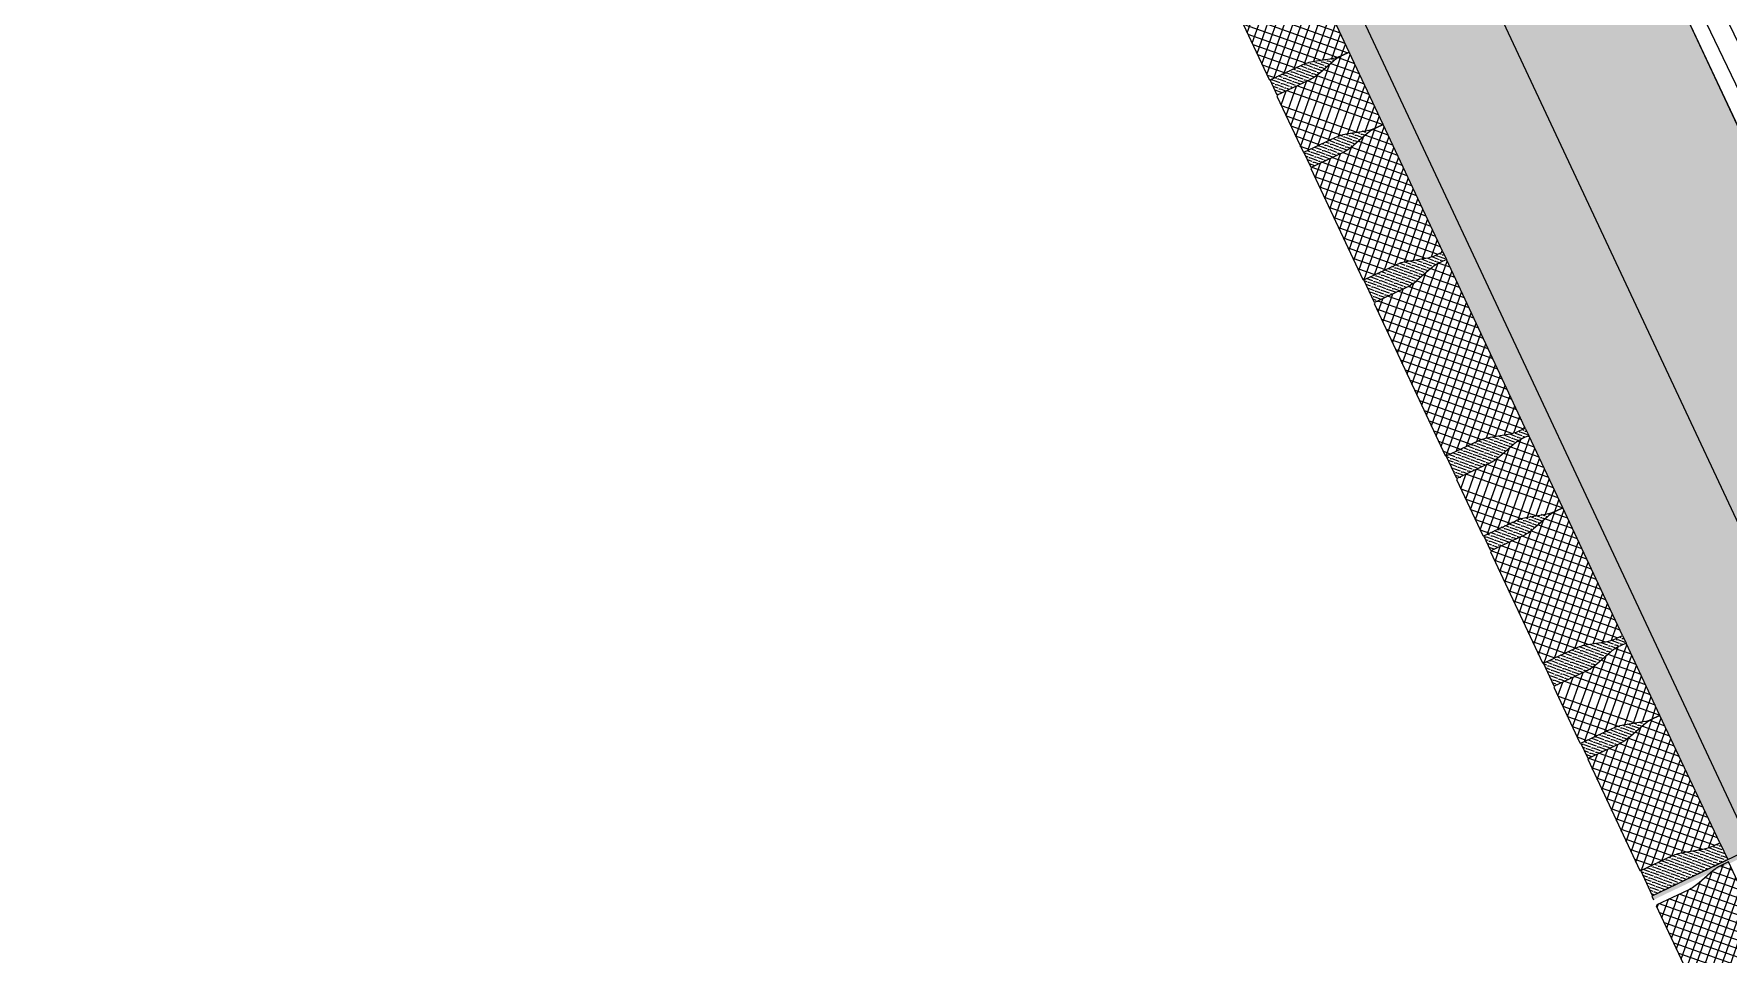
# Model space of a CAD drawing. Header units: metres. Extents: x 678805 to 1359287, y 2747329 to 5497370.
# Drawn here: x 679520.605 to 679522.619, y 2747472.827 to 2747473.921 of the extents above; entities that cross this region are included whole.
import ezdxf

# ---------------------------------------------------------------- set-up
doc = ezdxf.new("R2010")
doc.units = ezdxf.units.M
doc.layers.add('02-L-Waterfeatures 01', color=7, linetype='Continuous', true_color=0x4da6ff)
doc.layers.add('XREF_MON_WATERFEATURE$0$EIT_3 TR sorra', color=7, linetype='Continuous', true_color=0xd8ceb0)
doc.layers.add('XREF_MON_WATERFEATURE$0$-aux', color=50, linetype='Continuous', plot=False)
doc.layers.add('XREF_MON_WATERFEATURE$0$02-L-projecció', color=7, linetype='Continuous', lineweight=5, true_color=0x636363)
doc.layers.add('XREF_MON_WATERFEATURE$0$3-TR tot_u', color=7, linetype='Continuous', lineweight=5, true_color=0x787878)
for name, color, linetype, lineweight in [('XREF_MON_WATERFEATURE$0$02-L-seccionat', 6, 'Continuous', 5), ('XREF_MON_WATERFEATURE$0$1-CM', 7, 'Continuous', 0), ('XREF_MON_WATERFEATURE$0$2-metall', 5, 'Continuous', 0), ('XREF_MON_WATERFEATURE$0$3-TR Formigó', 252, 'Continuous', 0), ('XREF_MON_WATERFEATURE$0$3-TR terra compactada', 45, 'Continuous', 0), ('XREF_MON_WATERFEATURE$0$3-TR Tot-u', 37, 'Continuous', 0)]:
    doc.layers.add(name, color=color, linetype=linetype, lineweight=lineweight)
pattern_1 = [(44.99999999999999, (24.17764217359945, -1.838578245136887), (-0.006735192090801862, 0.006735192090801865), []), (134.9999999999999, (24.17764217359945, -1.838578245136887), (-0.006735192090801865, -0.006735192090801862), [])]
pattern_2 = [(44.99999999999999, (24.17764217313379, -1.838578246068209), (-0.006735192090801862, 0.006735192090801865), []), (134.9999999999999, (24.17764217313379, -1.838578246068209), (-0.006735192090801865, -0.006735192090801862), [])]

# ---------------------------------------------------------------- blocks, each defined once
blk = doc.blocks.new('XREF_MON_WATERFEATURE$0$Galvanized Metal Plate 100x30x1')
at = {"layer": 'XREF_MON_WATERFEATURE$0$2-metall'}
blk.add_hatch(color=256, dxfattribs=at).paths.add_polyline_path([(-0.005000000000002558, 0.1299999999767181), (-0.005000000000002558, 0.004999999999995453), (-0.03000000000000114, 0.005000000000009663), (-0.03000000000000114, 1.4210854715202e-14), (0, 0), (0, 0.1299999999767181)])
blk.add_line((-0.005000000000002558, 0.005000000000009663), (-0.03000000000000114, 0.005000000000009663), dxfattribs=at)
blk.add_lwpolyline([(-0.03000000000000114, 0.004999999999995453), (-0.03000000000000114, 1.4210854715202e-14), (0, 0), (0, 0.1299999999767181), (-0.005000000000002558, 0.1299999999767181)], dxfattribs=at)
blk = doc.blocks.new('XREF_MON_WATERFEATURE$0$General Section WaterFalls')
at = {"layer": 'XREF_MON_WATERFEATURE$0$3-TR Formigó'}
h = blk.add_hatch(dxfattribs=at)
h.set_pattern_fill('ANSI37', color=256, scale=0.002999999999999998, angle=-18.34738595099282, style=0)
h.set_pattern_definition([(44.92865665922822, (23.84660494187847, -1.782021161867306), (-0.006726800370768202, 0.006743573368165632), []), (134.9286566592282, (23.84660494187847, -1.782021161867306), (-0.006743573368165632, -0.006726800370768202), [])])
edge = h.paths.add_edge_path()
edge.add_line((66.94062339747325, -32.99622892262414), (66.94069750465988, -32.98803347889953))
edge.add_arc((66.89228192484006, -32.98759566759691), 0.04841755954794266, -0.5180984677643847, 15.48092063279454)
edge.add_line((66.93894286593422, -32.9746721747797), (66.93318400197917, -32.95387951630386))
edge.add_arc((66.98825534898788, -32.93862662045285), 0.05714459000223031, 179.4819084718825, 195.480927569171, ccw=False)
edge.add_line((66.93111309502274, -32.93810990266502), (66.93148495911332, -32.89698630958551))
edge.add_line((66.93148495955393, -32.89698630990461), (66.93068778656459, -32.89697910102588))
edge.add_line((66.9306877865456, -32.89697910053656), (66.93069541922956, -32.89613505937043))
edge.add_line((66.93069541966543, -32.89613505918533), (66.78487551026487, -32.89481646348296))
edge.add_line((66.7848755097948, -32.89481646427885), (66.78486787881265, -32.895660508459))
edge.add_line((66.78486787900329, -32.8956605088897), (66.7840707054135, -32.89565329588949))
edge.add_line((66.78407070599496, -32.89565329509787), (66.78369884158093, -32.93677689101295))
edge.add_arc((66.72655659075826, -32.93626017519273), 0.05714458607383564, -16.517109407062094, -0.5180902821103928, ccw=False)
edge.add_line((66.78134309872985, -32.95250647561625), (66.77520916913764, -32.9731915966732))
edge.add_arc((66.82162876380607, -32.98695678985678), 0.0484175511476064, 163.4828856008782, 179.4819047255243)
edge.add_line((66.77321319235489, -32.98651898163371), (66.77313908339956, -32.9947144247742))
edge.add_line((66.77313908282667, -32.99471442471258), (66.94062339780194, -32.99622892224906))
h = blk.add_hatch(dxfattribs=at)
h.set_pattern_fill('ANSI37', color=256, scale=0.002999999999999999, angle=-18.27604261022104, style=0)
h.set_pattern_definition([(44.99999999999999, (23.4015205828473, -1.832519652321935), (-0.006735192090801862, 0.006735192090801865), []), (134.9999999999999, (23.4015205828473, -1.832519652321935), (-0.006735192090801865, -0.006735192090801862), [])])
edge = h.paths.add_edge_path()
edge.add_line((67.13300868775696, -32.99771135766059), (67.13307259018694, -32.98951582796796))
edge.add_arc((67.08465650258586, -32.98913830379024), 0.04841755882590122, -0.4467548583182131, 15.55226428892074)
edge.add_line((67.13130131503567, -32.97615672042593), (67.1255165650358, -32.95537124887623))
edge.add_arc((67.18056887807325, -32.94004979054444), 0.05714459101218528, 179.5532511125338, 195.5522702470631, ccw=False)
edge.add_line((67.1234260238707, -32.93960422463715), (67.12374668146789, -32.89848020071489))
edge.add_line((67.12374668195844, -32.89848020114005), (67.12294950049409, -32.8984739849716))
edge.add_line((67.12294950010255, -32.89847398526035), (67.12295608205572, -32.89762993497023))
edge.add_line((67.12295608269051, -32.89762993529439), (66.97713464422893, -32.89649291226382))
edge.add_line((66.97713464405388, -32.89649291150272), (66.97712806416962, -32.89733696443771))
edge.add_line((66.97712806379423, -32.89733696449548), (66.97633088183997, -32.89733074424205))
edge.add_line((66.97633088147268, -32.89733074372634), (66.976010223406, -32.93845477092634))
edge.add_arc((66.918867375236, -32.93800920876674), 0.0571445857302265, -16.445765776522194, -0.4467466918054015, ccw=False)
edge.add_line((66.97367407055572, -32.95418727723882), (66.96756590219691, -32.97488002040106))
edge.add_arc((67.01400259928778, -32.9885874025058), 0.04841755091846363, 163.5542290581637, 179.5532481786626)
edge.add_line((66.96558652119711, -32.98820987995714), (66.96552261710897, -32.99640540910217))
edge.add_line((66.96552261710167, -32.99640540941618), (67.1330086880839, -32.99771135786219))
h = blk.add_hatch(dxfattribs=at)
h.set_pattern_fill('ANSI37', color=256, scale=0.002999999999999999, angle=-18.27604261022104, style=0)
h.set_pattern_definition([(44.99999999999999, (23.40152058331296, -1.832519652321935), (-0.006735192090801862, 0.006735192090801865), []), (134.9999999999999, (23.40152058331296, -1.832519652321935), (-0.006735192090801865, -0.006735192090801862), [])])
edge = h.paths.add_edge_path()
edge.add_line((67.2279688580893, -32.99845529254526), (67.22803276298673, -32.99025976317711))
edge.add_arc((67.17961667152122, -32.98988224728964), 0.04841756329248895, -0.4467438236486732, 15.55227535667759)
edge.add_line((67.22626148583367, -32.97690065298229), (67.22047673635103, -32.95611518209381))
edge.add_arc((67.27552904887125, -32.94079372612759), 0.05714459042789036, 179.553249814863, 195.5522689535439, ccw=False)
edge.add_line((67.21838619560003, -32.94034815952182), (67.21870685371445, -32.89922413626077))
edge.add_line((67.21870685415342, -32.89922413602471), (67.21790967287059, -32.89921791893542))
edge.add_line((67.21790967183188, -32.89921791898087), (67.2179162536745, -32.89837386865423))
edge.add_line((67.2179162548855, -32.8983738697134), (67.14462068886421, -32.89780235860719))
edge.add_line((67.14462068770081, -32.89780235756189), (67.14461410545559, -32.89864640873636))
edge.add_line((67.14461410650983, -32.89864640939049), (67.14381692521883, -32.89864018935611))
edge.add_line((67.14381692511961, -32.89864018931985), (67.14349626734908, -32.93976421710805))
edge.add_arc((67.08635341981426, -32.9393186555244), 0.05714458402054452, -16.445764324364518, -0.44674515957092353, ccw=False)
edge.add_line((67.14116011327133, -32.95549672143534), (67.13505194399269, -32.97618946478421))
edge.add_arc((67.18148864246905, -32.98989684460685), 0.04841755135676758, 163.554232349569, 179.5532514948844)
edge.add_line((67.13307256344706, -32.98951932508498), (67.13300866094201, -32.99771485426243))
edge.add_line((67.13300866121426, -32.99771485524252), (67.2279688579916, -32.99845529265259))
h = blk.add_hatch(dxfattribs=at)
h.set_pattern_fill('ANSI37', color=256, scale=0.002999999999999999, angle=-18.27604261022104, style=0)
h.set_pattern_definition([(44.99999999999999, (23.67396649438888, -1.834651005454361), (-0.006735192090801862, 0.006735192090801865), []), (134.9999999999999, (23.67396649438888, -1.834651005454361), (-0.006735192090801865, -0.006735192090801862), [])])
edge = h.paths.add_edge_path()
edge.add_line((67.40545459929854, -32.99984271079302), (67.40551850172852, -32.99164718110038))
edge.add_arc((67.35710241366178, -32.99126965692267), 0.04841755882590122, -0.4467548583182131, 15.55226428892074)
edge.add_line((67.40374722657725, -32.9782880730927), (67.39796247657738, -32.957502601543))
edge.add_arc((67.45301478914917, -32.94218114390969), 0.05714459101218528, 179.5532511125338, 195.5522702470631, ccw=False)
edge.add_line((67.39587193587795, -32.94173557846807), (67.39619259347513, -32.90061155454581))
edge.add_line((67.39619259350002, -32.90061155427247), (67.39539541203567, -32.90060533810403))
edge.add_line((67.39539541164413, -32.90060533815995), (67.3954019935973, -32.89976128786982))
edge.add_line((67.39540199423209, -32.89976128796116), (67.2495805557705, -32.89862426493058))
edge.add_line((67.24958055559546, -32.89862426463515), (67.2495739757112, -32.89946831757014))
edge.add_line((67.2495739753358, -32.89946831809357), (67.24877679338155, -32.89946209784014))
edge.add_line((67.24877679347992, -32.89946209732443), (67.24845613541325, -32.94058612452443))
edge.add_arc((67.19131328677759, -32.94014056189917), 0.0571445857302265, -16.445765776522194, -0.4467466918054015, ccw=False)
edge.add_line((67.2461199820973, -32.95631863037124), (67.24001181373849, -32.97701137353349))
edge.add_arc((67.28644851129502, -32.99071875587106), 0.04841755091846363, 163.5542290581637, 179.5532481786626)
edge.add_line((67.23803243134171, -32.99034123378806), (67.23796852725357, -32.99853676293309))
edge.add_line((67.23796852771193, -32.99853676301427), (67.40545459869416, -32.99984271146027))
h = blk.add_hatch(dxfattribs=at)
h.set_pattern_fill('ANSI37', color=256, scale=0.002999999999999999, angle=-18.27604261022104, style=0)
h.set_pattern_definition([(44.99999999999999, (23.67396649485454, -1.8346510049887), (-0.006735192090801862, 0.006735192090801865), []), (134.9999999999999, (23.67396649485454, -1.8346510049887), (-0.006735192090801865, -0.006735192090801862), [])])
edge = h.paths.add_edge_path()
edge.add_line((67.50041476963088, -33.00058664521202), (67.50047867452831, -32.99239111584387))
edge.add_arc((67.45206258352846, -32.9920136006549), 0.04841756329248895, -0.4467438236486732, 15.55227535667759)
edge.add_line((67.49870739737526, -32.97903200658038), (67.49292264789261, -32.9582465356919))
edge.add_arc((67.54797496041283, -32.94292507926002), 0.05714459042789036, 179.553249814863, 195.5522689535439, ccw=False)
edge.add_line((67.49083210714161, -32.94247951265424), (67.49115276525603, -32.9013554893932))
edge.add_line((67.491152765695, -32.90135548915714), (67.49035558441217, -32.90134927206785))
edge.add_line((67.49035558337346, -32.90134927257895), (67.49036216521608, -32.90050522225232))
edge.add_line((67.49036216642708, -32.90050522284582), (67.41706660040579, -32.89993371173962))
edge.add_line((67.41706659924239, -32.89993371092714), (67.41706001699717, -32.90077776210162))
edge.add_line((67.41706001758575, -32.90077776229009), (67.41626283629475, -32.9007715422557))
edge.add_line((67.41626283572987, -32.90077154198661), (67.41594217795934, -32.94189556977481))
edge.add_arc((67.35879933135584, -32.941450008424), 0.05714458402054452, -16.445764324364518, -0.44674515957092353, ccw=False)
edge.add_line((67.4136060248129, -32.9576280748006), (67.40749785553427, -32.97832081814946))
edge.add_arc((67.45393455401063, -32.99202819773927), 0.04841755135676758, 163.554232349569, 179.5532514948844)
edge.add_line((67.40551847498864, -32.99165067914873), (67.40545457248359, -32.99984620832618))
edge.add_line((67.40545457275584, -32.99984620837495), (67.50041476953318, -33.00058664578501))
h = blk.add_hatch(dxfattribs=at)
h.set_pattern_fill('ANSI37', color=256, scale=0.002999999999999999, angle=-18.27604261022104, style=0)
h.set_pattern_definition(pattern_2)
edge = h.paths.add_edge_path()
edge.add_line((67.73164453543723, -33.00238253362477), (67.73170843978194, -32.99418700407408))
edge.add_arc((67.68329235399142, -32.99380948673934), 0.04841755849467181, -0.4467466283651467, 15.55227254300524)
edge.add_line((67.7299371631816, -32.98082789639011), (67.72415241373444, -32.96004242502295))
edge.add_arc((67.77920473134145, -32.94472096674144), 0.05714459440099222, 179.553250484846, 195.5522696561451, ccw=False)
edge.add_line((67.72206187387928, -32.94427540106699), (67.72238253191864, -32.90315137729075))
edge.add_line((67.72238253196701, -32.90315137756988), (67.7215853510199, -32.90314516206266))
edge.add_line((67.72158535011113, -32.90314516075887), (67.72159193103393, -32.90230111061885))
edge.add_line((67.72159193083644, -32.90230111125857), (67.5220265485785, -32.9007450281177))
edge.add_line((67.52202654955909, -32.90074502723292), (67.52201996734935, -32.90158907792871))
edge.add_line((67.52201996650547, -32.90158907882869), (67.52122278602783, -32.90158286004372))
edge.add_line((67.52122278697789, -32.90158286038786), (67.52090212879658, -32.94270688607881))
edge.add_arc((67.46375927096233, -32.94226132519543), 0.05714459453390366, -16.445762793266, -0.44674364543789125, ccw=False)
edge.add_line((67.51856597466394, -32.95843939390033), (67.51245780479302, -32.9791321360728))
edge.add_arc((67.55889450618997, -32.99283951381221), 0.04841755342405468, 163.5542355793745, 179.5532547029849)
edge.add_line((67.51047842530534, -32.99246199708432), (67.51041452202648, -33.00065752600621))
edge.add_line((67.51041452167556, -33.00065752537921), (67.73164453582639, -33.00238253323779))
h = blk.add_hatch(dxfattribs=at)
h.set_pattern_fill('ANSI37', color=256, scale=0.002999999999999999, angle=-18.27604261022104, style=0)
h.set_pattern_definition(pattern_2)
edge = h.paths.add_edge_path()
edge.add_line((67.90913027757779, -33.00376995140687), (67.90919418000777, -32.99557442171423))
edge.add_arc((67.86077809287235, -32.99519689800218), 0.04841755882590122, -0.4467548583182131, 15.55226428892074)
edge.add_line((67.90742290392518, -32.98221531463787), (67.9016381539253, -32.96142984308817))
edge.add_arc((67.95669046835974, -32.94610838452354), 0.05714459101218528, 179.5532511125338, 195.5522702470631, ccw=False)
edge.add_line((67.89954761462286, -32.94566281884909), (67.89986827222005, -32.90453879492683))
edge.add_line((67.89986827177927, -32.90453879465349), (67.89907109031492, -32.90453257848505))
edge.add_line((67.89907108992338, -32.90453257830814), (67.89907767187655, -32.90368852801801))
edge.add_line((67.89907767204568, -32.903688528575), (67.7532562335841, -32.90255150554443))
edge.add_line((67.75325623387471, -32.90255150618032), (67.75324965399045, -32.90339555911531))
edge.add_line((67.75324965408072, -32.90339555800892), (67.75245247212646, -32.9033893377555))
edge.add_line((67.75245247222483, -32.90338933747262), (67.75213181415816, -32.94451336467262))
edge.add_arc((67.69498896505684, -32.94406780228019), 0.0571445857302265, -16.445765776522194, -0.4467466918054015, ccw=False)
edge.add_line((67.74979566037655, -32.96024587005377), (67.74368749201774, -32.98093861321601))
edge.add_arc((67.79012418864295, -32.99464599625207), 0.04841755091846363, 163.5542290581637, 179.5532481786626)
edge.add_line((67.74170811055228, -32.99426847416908), (67.74164420646414, -33.0024640033141))
edge.add_line((67.74164420599118, -33.00246400339529), (67.90913027697341, -33.00376995184129))
h = blk.add_hatch(dxfattribs=at)
h.set_pattern_fill('ANSI37', color=256, scale=0.002999999999999999, angle=-18.27604261022104, style=0)
h.set_pattern_definition(pattern_1)
edge = h.paths.add_edge_path()
edge.add_line((68.00409044837579, -33.00451388559304), (68.00415435327322, -32.99631835622489))
edge.add_arc((67.95573826134205, -32.99594084126875), 0.04841756329248895, -0.4467438236486732, 15.55227535667759)
edge.add_line((68.00238307472318, -32.98295924719423), (67.99659832524054, -32.96217377630575))
edge.add_arc((68.05165063822642, -32.94685231940821), 0.05714459042789036, 179.553249814863, 195.5522689535439, ccw=False)
edge.add_line((67.99450778588653, -32.94640675280243), (67.99482844400094, -32.90528272954138))
edge.add_line((67.9948284435086, -32.90528273023665), (67.99403126222576, -32.90527651314736))
edge.add_line((67.99403126258403, -32.90527651295997), (67.99403784442666, -32.90443246263334))
edge.add_line((67.994037843775, -32.90443246252835), (67.92074227775372, -32.90386095142215))
edge.add_line((67.92074227845296, -32.90386095177382), (67.92073569620774, -32.9047050029483))
edge.add_line((67.92073569539934, -32.90470500243828), (67.91993851410834, -32.90469878240389))
edge.add_line((67.91993851494044, -32.90469878306612), (67.91961785716991, -32.94582281085432))
edge.add_arc((67.86247500916943, -32.94537724833935), 0.05714458402054452, -16.445764324364518, -0.44674515957092353, ccw=False)
edge.add_line((67.91728170355782, -32.96155531564727), (67.91117353427919, -32.98224805899614))
edge.add_arc((67.9576102332212, -32.99595543835312), 0.04841755135676758, 163.554232349569, 179.5532514948844)
edge.add_line((67.90919415373355, -32.99557791952975), (67.9091302512285, -33.0037734487072))
edge.add_line((67.9091302510351, -33.00377344852313), (68.00409044781243, -33.0045138859332))
h = blk.add_hatch(dxfattribs=at)
h.set_pattern_fill('ANSI37', color=256, scale=0.002999999999999999, angle=-18.27604261022104, style=0)
h.set_pattern_definition(pattern_1)
edge = h.paths.add_edge_path()
edge.add_line((68.17157651903108, -33.00581983476877), (68.17164042146106, -32.99762430507614))
edge.add_arc((68.12322433432564, -32.99724678019993), 0.04841755882590122, -0.4467548583182131, 15.55226428892074)
edge.add_line((68.16986914677545, -32.98426519636996), (68.16408439677558, -32.96347972482026))
edge.add_arc((68.21913670934737, -32.94815826741979), 0.05714459110889258, 179.5532510767952, 195.5522701820825, ccw=False)
edge.add_line((68.16199385607615, -32.9477127015125), (68.16231451367334, -32.90658867759024))
edge.add_line((68.16231451369822, -32.9065886780154), (68.16151733223387, -32.90658246184695))
edge.add_line((68.161517332308, -32.90658246097155), (68.16152391426117, -32.90573841068142))
edge.add_line((68.16152391396463, -32.90573841147125), (68.01570247550305, -32.90460138844067))
edge.add_line((68.01570247579366, -32.90460138767958), (68.0156958959094, -32.90544544061457))
edge.add_line((68.01569589646533, -32.90544544067234), (68.01489871451108, -32.90543922041891))
edge.add_line((68.01489871367812, -32.90543922013603), (68.01457805561145, -32.94656324733603))
edge.add_arc((67.95743520744145, -32.94611768517643), 0.05714458561940226, -16.445765772794118, -0.4467466560668072, ccw=False)
edge.add_line((68.01224190136418, -32.96229575341567), (68.00613373300537, -32.98298849657792))
edge.add_arc((68.05257043102756, -32.99669587844983), 0.0484175508021077, 163.5542290625637, 179.5532482208429)
edge.add_line((68.00415435200557, -32.99631835729815), (68.00409044791743, -33.00451388644318))
edge.add_line((68.00409044837579, -33.00451388559304), (68.17157651935803, -33.00581983403904))
at = {"layer": 'XREF_MON_WATERFEATURE$0$3-TR terra compactada'}
h = blk.add_hatch(dxfattribs=at)
h.set_pattern_fill('LINE', color=256, scale=0.007499999999999998)
h.set_pattern_definition([(359.9999999999999, (-1.593222050461918, -1.450000001117587), (3.469446951953614e-18, 0.0238125), [])])
edge = h.paths.add_edge_path(flags=16)
edge.add_arc((87.91270721703768, -34.89102650922723), 0.03000000000000113, 0, 360)
h.paths.add_polyline_path([(60.86794612370431, -34.06345526850782), (60.86794612370431, -34.8165326055605), (77.28848761087283, -34.81653260439634), (77.28848760994151, -35.96653260430321), (94.02980208816007, -35.96653260337189), (94.02346620196477, -34.53352967253886), (88.77741158520803, -34.42881766473874), (88.7764219455421, -34.4783984052483), (88.67512278445065, -34.8564527768176), (84.06023222394288, -34.76436978625134), (83.96552849235013, -34.41241660504602), (83.95774579746649, -34.38224918977357), (83.95875280490145, -34.33179827523418), (79.98875382728875, -34.25026744417846), (79.98875382775441, -35.78771875007078), (77.43852502759546, -35.78771875007078), (77.43852502852678, -35.43748732609674), (78.61814005719498, -35.43770227907225), (78.05505687510595, -33.4629564518109), (67.10211191978306, -33.3788115279749), (67.01179703883827, -33.17811179091223), (66.85097349714488, -33.17687627975829), (63.56725041614845, -33.15126436809078), (63.56725041707978, -34.70336046814919), (61.01713174395263, -34.70336046768352), (61.01713174441829, -34.35336060426198), (62.10765844490379, -34.35336060402915), (61.58575402200222, -32.50950451311655), (50.6815704330802, -32.42573419259861), (50.59114177431911, -32.2250335814897), (50.42511908290908, -32.2237581287045), (47.14811543934047, -32.19819437991828), (47.14721526950598, -33.38156245509163), (44.99754665372893, -33.38156245509163), (44.99754665279761, -33.03156259073876), (45.56926759378985, -33.03156259120442), (45.14311256445944, -31.55625739693642), (34.2616229839623, -31.47266142093576), (34.17091776337475, -31.2719586850144), (34.00475173024461, -31.27068213094026), (30.72633214015514, -31.24511096207425), (30.72633214108646, -32.37863686797209), (28.57621343620121, -32.37863686820492), (28.57621343526989, -32.02863700361922), (29.14793437626213, -32.02863700361922), (28.72177934786305, -30.55333180958405), (17.8412764519453, -30.4697434140835), (17.68143947003409, -31.50181839196011), (28.27606689184904, -31.50181839149445), (28.27606689091772, -32.61037793336436), (44.44740463607013, -32.61037793196738), (44.44740463700145, -34.06345526920632)])
at = {"layer": 'XREF_MON_WATERFEATURE$0$3-TR Tot-u'}
h = blk.add_hatch(dxfattribs=at)
h.set_pattern_fill('EARTH', color=256, scale=0.004999999999999998, angle=-84.07414778341365)
h.set_pattern_definition([(275.9258522165863, (77.13697146251798, -24.04769780486822), (0.03485825126725671, -0.02830242601949161), [0.03175, -0.03175]), (275.9258522165863, (77.14881408959627, -24.04646858759224), (0.03485825126725671, -0.02830242601949161), [0.03175, -0.03175]), (275.9258522165863, (77.16065671667457, -24.04523937008344), (0.03485825126725671, -0.02830242601949161), [0.03175, -0.03175]), (5.925852216586345, (77.16501399874687, -24.04877717373893), (0.02830242601949161, 0.03485825126725671), [0.03174999999999996, -0.03174999999999996]), (5.925852216586345, (77.16624321555719, -24.06061980058439), (0.02830242601949161, 0.03485825126725671), [0.03174999999999996, -0.03174999999999996]), (5.925852216586345, (77.16747243283316, -24.07246242766269), (0.02830242601949161, 0.03485825126725671), [0.03174999999999996, -0.03174999999999996])])
h.paths.add_polyline_path([(67.01179703883827, -33.17811179091223), (67.10211191978306, -33.3788115279749), (78.05505687510595, -33.4629564518109), (78.8385478113778, -33.468975543743), (78.83854823606089, -33.26896964525804)])
at = {"layer": 'XREF_MON_WATERFEATURE$0$3-TR tot_u'}
h = blk.add_hatch(dxfattribs=at)
h.set_pattern_fill('AR-CONC', color=256, scale=0.0002499999999999997, angle=90.27678088138283)
h.set_pattern_definition([(158.5528234916038, (32.84110989002511, -1.956058996263891), (-0.01071414020334408, 0.04444703537656459), [0.004762499999999992, -0.05238749999999992]), (103.5528234916037, (32.84110989002511, -1.956058996263891), (-0.042478511822929, -0.02355052202099124), [0.003809999999999989, -0.04191014604249984]), (209.0042681916038, (32.84021704876795, -1.952355089364573), (-0.05319265014223657, 0.02089651386113734), [0.004047502199999994, -0.04452256114999994]), (154.7370234916037, (32.82906990079209, -1.960099867545068), (-0.01159854796105582, 0.06759205884945055), [0.007143749999999993, -0.07858124999999992]), (205.1883811016037, (32.82810335047543, -1.954467203235254), (-0.07752613342460271, 0.03658516449488297), [0.006071255784999993, -0.06678390203999988]), (99.73697466160377, (32.82906990079209, -1.960099867545068), (-0.07752613342278562, 0.03658516449904599), [0.005714991767499993, -0.0628649329799999]), (129.5528234916038, (32.83005946315825, -1.953069656156003), (0.01217751511735449, 0.04406843003303181), [0.004762499999999995, -0.05238749999999995]), (74.55282349160389, (32.83005946315825, -1.953069656156003), (-0.04856998646426811, -3.622266203678892e-06), [0.003809999999999993, -0.04190999999999988]), (180.0042684916038, (32.8310742569156, -1.949397285934538), (-0.03639247154533939, 0.04406480761108347), [0.004047502199999996, -0.04452248439999996]), (146.0528234916038, (32.84110989002511, -1.956058996263891), (-0.02028587552938745, -0.005993882991116794), [0, -0.04140199999999994, 0, -0.04254499999999994, 0, -0.04206874999999994]), (116.0528234916039, (32.84110989002511, -1.956058996263891), (-0.02905871588294157, 0.007867938773241594), [0, -0.02425699999999995, 0, -0.0404494999999999, 0, -0.01603374999999995]), (76.05282349160386, (32.8456154614687, -1.969483585096896), (-0.009427757665139926, 0.03259170348029379), [0, -0.01587499999999992, 0, -0.04952999999999984, 0, -0.06572249999999967]), (66.05282349160387, (32.84763589780778, -1.975503579946235), (-0.01780916575072015, 0.03308521069580599), [0, -0.02063749999999998, 0, -0.03289299999999997, 0, -0.04667249999999996])])
h.paths.add_polyline_path([(67.01179703883827, -33.17811179091223), (78.83854823606089, -33.26896964525804), (78.83851596619934, -33.0877172886394), (78.33694454329088, -33.08771506906487), (78.32469015056267, -33.11501755425707), (66.94360577082261, -33.02758349198848)])
at = {"layer": 'XREF_MON_WATERFEATURE$0$EIT_3 TR sorra'}
h = blk.add_hatch(dxfattribs=at)
h.set_pattern_fill('ANSI36', color=256, scale=0.001075000000000009, angle=-1.01420071025247, style=0, double=1)
h.set_pattern_definition([(43.98579928974752, (37.24666957324371, -102.9836683478206), (0.00192727512556013, 0.006603891924047489), [0.008532812500000061, -0.001706562500000013, 0, -0.001706562500000013])])
edge = h.paths.add_edge_path()
edge.add_line((66.96552261617035, -32.99640540941618), (66.94356673695474, -32.99634237651562))
edge.add_line((66.94356673629954, -32.99634237657301), (66.94344273766897, -32.89709630551705))
edge.add_line((66.94344273814932, -32.89709630515426), (66.97633090873522, -32.89732724961321))
edge.add_line((66.97633090801537, -32.89732724940404), (66.9760102209868, -32.93845477142777))
edge.add_arc((66.91886736964807, -32.93800921039656), 0.05714458935629539, -16.445764025470226, -0.44674491845137254, ccw=False)
edge.add_line((66.97367406776175, -32.95418727793731), (66.96756589921326, -32.97488001907531))
edge.add_arc((67.01400259323418, -32.9885873971507), 0.04841754610587804, 163.5542319968001, 179.5532511259432)
edge.add_line((66.96558651933447, -32.98820987809449), (66.9655226162453, -32.99640540904063))
edge.add_line((66.96552261617035, -32.99640540941618), (66.94356673695474, -32.99634237651562))
h = blk.add_hatch(dxfattribs=at)
h.set_pattern_fill('ANSI36', color=256, scale=0.001075000000000009, angle=-1.01420071025247, style=0, double=1)
h.set_pattern_definition([(43.98579928974752, (37.15170934982598, -102.9829314076342), (0.00192727512556013, 0.006603891924047489), [0.008532812500000061, -0.001706562500000013, 0, -0.001706562500000013])])
edge = h.paths.add_edge_path()
edge.add_line((67.13300866167992, -32.9977148543112), (67.1330725651403, -32.98951932446845))
edge.add_arc((67.0846564839594, -32.98914180602878), 0.04841755257304683, -0.446747268807744, 15.55227187194372)
edge.add_line((67.13130128895864, -32.97616021893919), (67.12551654093629, -32.95537474362899))
edge.add_arc((67.18056885665283, -32.94005328137428), 0.0571445942156798, 179.5532539892588, 195.5522731529117, ccw=False)
edge.add_line((67.123425998725, -32.93960771872662), (67.1237466854301, -32.89848019953845))
edge.add_line((67.12374668614939, -32.89848019951023), (67.14381695486924, -32.89863669671435))
edge.add_line((67.14381695445627, -32.89863669662736), (67.1434962676761, -32.93976421530034))
edge.add_arc((67.0863534072414, -32.93931865133345), 0.05714459736739348, -16.445766153051807, -0.4467470114216212, ccw=False)
edge.add_line((67.14116011280566, -32.95549672306515), (67.13505194451375, -32.9761894637975))
edge.add_arc((67.18148863548413, -32.98989684553817), 0.0484175439073625, 163.5542282206263, 179.5532473088979)
edge.add_line((67.13307256344706, -32.98951932322234), (67.1330086609106, -32.99771485435101))
h = blk.add_hatch(dxfattribs=at)
h.set_pattern_fill('ANSI36', color=256, scale=0.001075000000000009, angle=-1.01420071025247, style=0, double=1)
h.set_pattern_definition([(43.98579928974752, (37.51911548478529, -102.9857997009531), (0.00192727512556013, 0.006603891924047489), [0.008532812500000061, -0.001706562500000013, 0, -0.001706562500000013])])
edge = h.paths.add_edge_path()
edge.add_line((67.23796852771193, -32.99853676278144), (67.22796883374001, -32.99845879199665))
edge.add_line((67.22796883294359, -32.998458791757), (67.22803273504195, -32.99026326195484))
edge.add_arc((67.17961665475741, -32.98988573998213), 0.04841755279407357, -0.4467514048749424, 15.55226774490095)
edge.add_line((67.22626145929098, -32.97690415428951), (67.22047670979607, -32.95611867898339))
edge.add_arc((67.27552902000025, -32.94079722254537), 0.05714458762337835, 179.5532517402217, 195.5522708379812, ccw=False)
edge.add_line((67.21838616998866, -32.94035165803507), (67.21870685580535, -32.8992241370823))
edge.add_line((67.21870685601607, -32.89922413695604), (67.24877682043288, -32.89945860306265))
edge.add_line((67.24877682002261, -32.89945860300213), (67.24845613325061, -32.9405861246202))
edge.add_arc((67.191313279327, -32.940140562132), 0.05714459073350465, -16.445765473899826, -0.44674634346989706, ccw=False)
edge.add_line((67.24611997883767, -32.95631863106973), (67.24001181051027, -32.97701137228076))
edge.add_arc((67.2864485043101, -32.99071875028312), 0.04841754612075075, 163.5542325475677, 179.553251692707)
edge.add_line((67.23803243087605, -32.99034123122692), (67.23796852745525, -32.99853676206353))
edge.add_line((67.23796852771193, -32.99853676278144), (67.22796883374001, -32.99845879199665))
h = blk.add_hatch(dxfattribs=at)
h.set_pattern_fill('ANSI36', color=256, scale=0.001075000000000009, angle=-1.01420071025247, style=0, double=1)
h.set_pattern_definition([(43.98579928974752, (37.42415526043624, -102.9850627609994), (0.00192727512556013, 0.006603891924047489), [0.008532812500000061, -0.001706562500000013, 0, -0.001706562500000013])])
edge = h.paths.add_edge_path()
edge.add_line((67.4054545732215, -32.99984620744362), (67.40551847668188, -32.99165067760088))
edge.add_arc((67.35710239503533, -32.99127315916121), 0.04841755257304683, -0.446747268807744, 15.55227187194372)
edge.add_line((67.40374720003456, -32.97829157137312), (67.39796245201221, -32.95750609606292))
edge.add_arc((67.45301476866007, -32.9421846345067), 0.0571445942156798, 179.5532539892588, 195.5522731529117, ccw=False)
edge.add_line((67.39587191073224, -32.94173907255754), (67.39619259743735, -32.90061155336937))
edge.add_line((67.39619259769097, -32.90061155287549), (67.41626286641082, -32.90076805007961))
edge.add_line((67.41626286646351, -32.90076804999262), (67.41594217968334, -32.9418955686656))
edge.add_arc((67.35879931878299, -32.94145000469871), 0.05714459736739348, -16.445766153051807, -0.4467470114216212, ccw=False)
edge.add_line((67.4136060248129, -32.95762807689607), (67.40749785652099, -32.97832081762841))
edge.add_arc((67.45393454656005, -32.99202819913626), 0.0484175439073625, 163.5542282206263, 179.5532473088979)
edge.add_line((67.40551847452298, -32.99165067612194), (67.40545457198652, -32.99984620725061))
h = blk.add_hatch(dxfattribs=at)
h.set_pattern_fill('ANSI36', color=256, scale=0.001075000000000009, angle=-1.01420071025247, style=0, double=1)
h.set_pattern_definition([(43.98579928974752, (37.79156145080924, -102.9879239588045), (0.00192727512556013, 0.006603891924047489), [0.008532812500000061, -0.001706562500000013, 0, -0.001706562500000013])])
edge = h.paths.add_edge_path()
edge.add_line((67.51041449373588, -33.00066101877019), (67.50041479976396, -33.0005830479854))
edge.add_line((67.50041479989886, -33.0005830489099), (67.50047870199722, -32.99238751910774))
edge.add_arc((67.4520626203157, -32.99200999666937), 0.04841755279407357, -0.4467514048749424, 15.55226774490095)
edge.add_line((67.49870742624626, -32.97902841214091), (67.49292267675135, -32.95824293683479))
edge.add_arc((67.5479749860242, -32.94292147969827), 0.05714458736414182, 179.5532512957519, 195.5522704501285, ccw=False)
edge.add_line((67.49083213694394, -32.94247591448948), (67.49115282276063, -32.90134839353671))
edge.add_line((67.49115282157436, -32.90134839341044), (67.52122278599117, -32.90158285951706))
edge.add_line((67.52122278697789, -32.9015828599222), (67.52090210020589, -32.94271038154027))
edge.add_arc((67.46375924674794, -32.94226481905207), 0.05714459073350465, -16.445765473899826, -0.44674634346989706, ccw=False)
edge.add_line((67.51856594532728, -32.95844288775697), (67.51245777699988, -32.979135628968))
edge.add_arc((67.55889447126538, -32.99284300627187), 0.04841754612075075, 163.5542325475677, 179.553251692707)
edge.add_line((67.5104783969, -32.99246548791416), (67.5104144934792, -33.00066101875077))
edge.add_line((67.51041449373588, -33.00066101877019), (67.50041479976396, -33.0005830479854))
h = blk.add_hatch(dxfattribs=at)
h.set_pattern_fill('ANSI36', color=256, scale=0.001075000000000009, angle=-1.01420071025247, style=0, double=1)
h.set_pattern_definition([(43.98579928974752, (38.02279116306454, -102.9897269408684), (0.00192727512556013, 0.006603891924047489), [0.008532812500000061, -0.001706562500000013, 0, -0.001706562500000013])])
edge = h.paths.add_edge_path()
edge.add_line((67.74164420552552, -33.00246400339529), (67.7316445115536, -33.0023860326105))
edge.add_line((67.7316445116885, -33.00238603167236), (67.73170841378686, -32.9941905018702))
edge.add_arc((67.683292332571, -32.9938129815273), 0.04841755279407357, -0.4467514048749424, 15.55226774490095)
edge.add_line((67.72993713850155, -32.98083139490336), (67.72415238900665, -32.96004591959724))
edge.add_arc((67.7792046982795, -32.94472446339205), 0.05714458762337835, 179.5532517402217, 195.5522708379812, ccw=False)
edge.add_line((67.72206184733659, -32.94427889864892), (67.72238253315328, -32.90315137769615))
edge.add_line((67.722382533364, -32.90315137733705), (67.75245249778081, -32.90338584344367))
edge.add_line((67.7524524978362, -32.90338584361598), (67.7521318110642, -32.94451336523404))
edge.add_arc((67.69498895853758, -32.94406780228019), 0.05714459073350465, -16.445765473899826, -0.44674634346989706, ccw=False)
edge.add_line((67.74979565804824, -32.96024587191641), (67.74368748972084, -32.98093861312744))
edge.add_arc((67.79012418258935, -32.99464599089697), 0.04841754612075075, 163.5542325475677, 179.553251692707)
edge.add_line((67.74170810868964, -32.99426847230643), (67.74164420526884, -33.00246400314304))
edge.add_line((67.74164420552552, -33.00246400339529), (67.7316445115536, -33.0023860326105))
h = blk.add_hatch(dxfattribs=at)
h.set_pattern_fill('ANSI36', color=256, scale=0.001075000000000009, angle=-1.01420071025247, style=0, double=1)
h.set_pattern_definition([(43.98579928974752, (37.92783093824983, -102.9889900018461), (0.00192727512556013, 0.006603891924047489), [0.008532812500000061, -0.001706562500000013, 0, -0.001706562500000013])])
edge = h.paths.add_edge_path()
edge.add_line((67.90913025150076, -33.00377344805747), (67.90919415496113, -32.99557791821473))
edge.add_arc((67.8607780742459, -32.99520040070638), 0.04841755257304683, -0.446747268807744, 15.55227187194372)
edge.add_line((67.90742287877947, -32.98221881198697), (67.90163813075712, -32.96143333667677))
edge.add_arc((67.95669044647366, -32.94611187488772), 0.0571445942156798, 179.5532539892588, 195.5522731529117, ccw=False)
edge.add_line((67.89954758947715, -32.94566631270573), (67.89986827618226, -32.90453879351756))
edge.add_line((67.89986827597022, -32.904538793955), (67.91993854469007, -32.90469529115911))
edge.add_line((67.91993854474276, -32.90469529014081), (67.91961785796259, -32.94582280881379))
edge.add_arc((67.8624749975279, -32.94537724554539), 0.05714459736739348, -16.445766153051807, -0.4467470114216212, ccw=False)
edge.add_line((67.91728170309216, -32.96155531750992), (67.91117353480024, -32.98224805824226))
edge.add_arc((67.95761022530496, -32.99595543928444), 0.0484175439073625, 163.5542282206263, 179.5532473088979)
edge.add_line((67.90919415326789, -32.99557791696861), (67.90913025073144, -33.00377344809728))
h = blk.add_hatch(dxfattribs=at)
h.set_pattern_fill('ANSI36', color=256, scale=0.001075000000000009, angle=-1.01420071025247, style=0, double=1)
h.set_pattern_definition([(43.98579928974752, (38.19027717970312, -102.9910398845095), (0.00192727512556013, 0.006603891924047489), [0.008532812500000061, -0.001706562500000013, 0, -0.001706562500000013])])
edge = h.paths.add_edge_path()
edge.add_line((68.0040904241614, -33.00451738364063), (68.00415432589266, -32.99632185420764))
edge.add_arc((67.95573824038729, -32.99594433745369), 0.04841755708570963, -0.4467455132575356, 15.55227354001481)
edge.add_line((68.00238304864615, -32.9829627466388), (67.9965983005883, -32.96217727180728))
edge.add_arc((68.05165061587468, -32.94685581536032), 0.05714459220355843, 179.5532497589926, 195.5522688845015, ccw=False)
edge.add_line((67.99450776027516, -32.94641024852172), (67.99482844617098, -32.90528272955668))
edge.add_line((67.99482844676822, -32.90528272977099), (68.0148987158866, -32.90543922465473))
edge.add_line((68.01489871600643, -32.90543922409415), (68.01457802879226, -32.94656674556619))
edge.add_arc((67.95743517950177, -32.9461211822927), 0.0571445854768251, -16.4457662394492, -0.44674710053658373, ccw=False)
edge.add_line((68.01224187482148, -32.9622992509976), (68.00613370638354, -32.98299199217212))
edge.add_arc((68.05257040262222, -32.99669937649742), 0.04841755052477783, 163.554227419061, 179.553246562732)
edge.add_line((68.00415432453156, -32.99632185162045), (68.00409042336119, -33.00451738418108))
h = blk.add_hatch(dxfattribs=at)
h.set_pattern_fill('ANSI36', color=256, scale=0.001075000000000009, angle=-1.01420071025247, style=0, double=1)
h.set_pattern_definition([(62.26184189996857, (100.9186053201556, 214.9879540679976), (-0.0002408934137096957, 0.006875154421344565), [0.008532812500000075, -0.001706562500000016, 0, -0.001706562500000016])])
h.paths.add_polyline_path([(66.94360577082261, -33.02758349198848), (78.32469014963135, -33.11501755425707), (78.33691458683461, -33.0851105004549), (66.94356673629954, -32.99634237657301)])
at = {"layer": 'XREF_MON_WATERFEATURE$0$-aux'}
for points in [[(66.96552261617035, -32.99640540941618), (66.94356673629954, -32.99634237657301), (66.94344273814932, -32.89709630515426), (66.97633090801537, -32.89732724940404), (66.9760102215223, -32.93845477188006, -0.0699225111484148), (66.97367406776175, -32.95418727793731), (66.9675658987835, -32.97488001873717, 0.06992251114798485), (66.96558651933447, -32.98820987809449), (66.96552261617035, -32.99640540941618), (66.94356673629954, -32.99634237657301)], [(67.13300866167992, -32.9977148543112), (67.13300866167992, -32.9977148543112), (67.13307256437838, -32.98951932415366, 0.06992251114754273), (67.13130128895864, -32.97616021893919), (67.12551654083654, -32.95537474332377, -0.06992251114800961), (67.123425998725, -32.93960771872662), (67.12374668614939, -32.89848019951023), (67.14381695445627, -32.89863669662736), (67.1434962679632, -32.93976421561092, -0.0699225111484148), (67.14116011280566, -32.95549672306515), (67.13505194569007, -32.97618946386501, 0.06992251114798485), (67.13307256344706, -32.98951932322234), (67.13300866167992, -32.9977148543112), (67.13300866167992, -32.9977148543112)], [(67.23796852771193, -32.99853676278144), (67.22796883294359, -32.998458791757), (67.22803273564205, -32.9902632618323, 0.06992251114754273), (67.22626145929098, -32.97690415428951), (67.22047671023756, -32.95611868030392, -0.06992251114800961), (67.21838616998866, -32.94035165803507), (67.21870685601607, -32.89922413695604), (67.24877682002261, -32.89945860300213), (67.24845613259822, -32.94058612501249, -0.0699225111484148), (67.24611997883767, -32.95631863106973), (67.24001181125641, -32.97701137280092, 0.06992251114798485), (67.23803243087605, -32.99034123122692), (67.23796852771193, -32.99853676278144), (67.22796883294359, -32.998458791757)], [(67.4054545732215, -32.99984620767646), (67.4054545732215, -32.99984620744362), (67.40551847638562, -32.99165067775175, 0.06992251114754273), (67.40374720003456, -32.97829157137312), (67.39796245191246, -32.9575060964562, -0.06992251114800961), (67.39587191073224, -32.94173907255754), (67.39619259769097, -32.90061155287549), (67.41626286646351, -32.90076804999262), (67.41594217903912, -32.94189556920901, -0.0699225111484148), (67.4136060248129, -32.95762807689607), (67.40749785630032, -32.9783208174631, 0.06992251114798485), (67.40551847452298, -32.99165067612194), (67.4054545732215, -32.99984620767646), (67.4054545732215, -32.99984620744362)], [(67.51041449373588, -33.00066101877019), (67.50041479989886, -33.0005830489099), (67.50047870213166, -32.99238751875237, 0.06992251114754273), (67.49870742624626, -32.97902841214091), (67.49292267672718, -32.95824293652549, -0.06992251114800961), (67.49083213694394, -32.94247591448948), (67.49115282157436, -32.90134839341044), (67.52122278697789, -32.9015828599222), (67.52090210001916, -32.9427103814669, -0.0699225111484148), (67.51856594532728, -32.95844288775697), (67.51245777774602, -32.97913562925532, 0.06992251114798485), (67.5104783969, -32.99246548791416), (67.51041449373588, -33.00066101877019), (67.50041479989886, -33.0005830489099)], [(67.74164420552552, -33.00246400339529), (67.7316445116885, -33.00238603167236), (67.73170841345564, -32.99419050244614, 0.06992251114754273), (67.72993713850155, -32.98083139490336), (67.72415238805115, -32.96004592068493, -0.06992251114800961), (67.72206184733659, -32.94427889864892), (67.722382533364, -32.90315137733705), (67.7524524978362, -32.90338584361598), (67.7521318118088, -32.94451336632483, -0.0699225111484148), (67.74979565804824, -32.96024587191641), (67.74368748860434, -32.98093861271627, 0.06992251114798485), (67.74170810868964, -32.99426847230643), (67.74164420552552, -33.00246400339529), (67.7316445116885, -33.00238603167236)], [(67.90913025056943, -33.00377344735898), (67.90913025150076, -33.00377344805747), (67.90919415513054, -32.99557791789994, 0.06992251114754273), (67.90742287877947, -32.98221881198697), (67.90163813065737, -32.96143333613873, -0.06992251114800961), (67.89954758947715, -32.94566631270573), (67.89986827597022, -32.904538793955), (67.91993854474276, -32.90469529014081), (67.91961785778403, -32.9458228093572, -0.0699225111484148), (67.91728170309216, -32.96155531750992), (67.91117353457958, -32.98224805784412, 0.06992251114798485), (67.90919415326789, -32.99557791696861), (67.90913025056943, -33.00377344735898), (67.90913025150076, -33.00377344805747)], [(68.00409042323008, -33.00451738527045), (68.0040904241614, -33.00451738364063), (68.00415432546288, -32.99632185441442, 0.06992251114754273), (68.00238304864615, -32.9829627466388), (67.99659830098972, -32.96217727195472, -0.06992251114800961), (67.99450776027516, -32.94641024852172), (67.99482844676822, -32.90528272977099), (68.01489871600643, -32.90543922409415), (68.01457802811638, -32.94656674587168, -0.0699225111484148), (68.01224187482148, -32.9622992509976), (68.00613370584324, -32.98299199156463, 0.06992251114798485), (68.00415432453156, -32.99632185162045), (68.00409042323008, -33.00451738527045), (68.0040904241614, -33.00451738364063)]]:
    blk.add_lwpolyline(points, format="xyb", dxfattribs=at)
at = {"layer": 'XREF_MON_WATERFEATURE$0$02-L-projecció'}
for points in [[(63.56725041614845, -33.15126436809078), (66.85097349714488, -33.17687627975829), (67.01179703883827, -33.17811179091223), (67.10211191978306, -33.3788115279749), (78.05505687510595, -33.4629564518109), (78.61814005719498, -35.43770227907225), (77.43852502852678, -35.43748732609674), (77.43852502759546, -35.78771875007078), (79.98875382775441, -35.78771875007078), (79.98875382728875, -34.25026744417846), (83.96552851935849, -34.3319335191045)], [(66.94360577082261, -33.02758349198848), (78.32469015056267, -33.11501755425707), (78.33697699988261, -33.08771344600245)], [(63.56722230277956, -33.15126161300577), (78.83854823606089, -33.26896964525804)], [(67.10211191978306, -33.3788115279749), (78.83854789985344, -33.46897554397583)]]:
    blk.add_lwpolyline(points, dxfattribs=at)
at = {"layer": 'XREF_MON_WATERFEATURE$0$02-L-seccionat'}
for points in [[(66.94062339747325, -32.99622892262414), (66.94069750420749, -32.9880334790796, 0.06992251114875708), (66.93894286593422, -32.9746721747797), (66.93318400206044, -32.95387951680459, -0.0699225111482901), (66.93111309502274, -32.93810990266502), (66.93148495955393, -32.89698630990461), (66.9306877865456, -32.89697910053656), (66.93069541966543, -32.89613505918533), (66.7848755097948, -32.89481646427885), (66.78486787900329, -32.8956605088897), (66.78407070599496, -32.89565329509787), (66.78369884099811, -32.93677689135075, -0.0699225111482901), (66.78134309872985, -32.95250647561625), (66.77520916983485, -32.97319159563631, 0.06992251114875708), (66.77321319235489, -32.98651898163371), (66.77313908282667, -32.99471442471258)], [(67.13300868775696, -32.99771135766059), (67.13307258952409, -32.98951582820155, 0.06992251114875708), (67.13130131503567, -32.97615672042593), (67.12551656505093, -32.95537124876864, -0.0699225111482901), (67.1234260238707, -32.93960422463715), (67.12374668195844, -32.89848020114005), (67.12294950010255, -32.89847398526035), (67.12295608269051, -32.89762993529439), (66.97713464405388, -32.89649291150272), (66.97712806379423, -32.89733696449548), (66.97633088147268, -32.89733074372634), (66.97601022385061, -32.93845477188006, -0.0699225111482901), (66.97367407055572, -32.95418727723882), (66.96756590157747, -32.97488001943566, 0.06992251114875708), (66.96558652119711, -32.98820987995714), (66.96552261710167, -32.99640540941618)], [(67.2279688580893, -32.99845529254526), (67.22803276358172, -32.99025976262055, 0.06992251114875708), (67.22626148583367, -32.97690065298229), (67.2204767363146, -32.95611518248916, -0.0699225111482901), (67.21838619560003, -32.94034815952182), (67.21870685415342, -32.89922413602471), (67.21790967183188, -32.89921791898087), (67.2179162548855, -32.8983738697134), (67.14462068770081, -32.89780235756189), (67.14461410650983, -32.89864640939049), (67.14381692511961, -32.89864018931985), (67.14349626749754, -32.93976421654224, -0.0699225111482901), (67.14116011327133, -32.95549672143534), (67.13505194475874, -32.97618946479633, 0.06992251114875708), (67.13307256344706, -32.98951932508498), (67.13300866121426, -32.99771485524252)], [(67.40545459929854, -32.99984271079302), (67.40551850153133, -32.99164718179964, 0.06992251114875708), (67.40374722657725, -32.9782880730927), (67.39796247659251, -32.95750260120258, -0.0699225111482901), (67.39587193587795, -32.94173557846807), (67.39619259350002, -32.90061155427247), (67.39539541164413, -32.90060533815995), (67.39540199423209, -32.89976128796116), (67.24958055559546, -32.89862426463515), (67.2495739753358, -32.89946831809357), (67.24877679347992, -32.89946209732443), (67.24845613585785, -32.94058612501249, -0.0699225111482901), (67.2461199820973, -32.95631863037124), (67.24001181265339, -32.97701137303375, 0.06992251114875708), (67.23803243134171, -32.99034123378806), (67.23796852771193, -32.99853676301427)], [(67.50041476963088, -33.00058664521202), (67.50047867372632, -32.99239111575298, 0.06992251114875708), (67.49870739737526, -32.97903200658038), (67.49292264785618, -32.95824653562158, -0.0699225111482901), (67.49083210714161, -32.94247951265424), (67.491152765695, -32.90135548915714), (67.49035558337346, -32.90134927257895), (67.49036216642708, -32.90050522284582), (67.41706659924239, -32.89993371092714), (67.41706001758575, -32.90077776229009), (67.41626283572987, -32.90077154198661), (67.4159421781078, -32.9418955699075, -0.0699225111482901), (67.4136060248129, -32.9576280748006), (67.40749785630032, -32.97832081792876, 0.06992251114875708), (67.40551847498864, -32.99165067914873), (67.40545457275584, -32.99984620837495)], [(67.73164453543723, -33.00238253362477), (67.73170844046399, -32.99418700463139, 0.06992251114875708), (67.7299371631816, -32.98082789639011), (67.72415241412818, -32.96004242519848, -0.0699225111482901), (67.72206187387928, -32.94427540106699), (67.72238253196701, -32.90315137756988), (67.72158535011113, -32.90314516075887), (67.72159193083644, -32.90230111125857), (67.52202654955909, -32.90074502723292), (67.52201996650547, -32.90158907882869), (67.52122278697789, -32.90158286038786), (67.5209021284245, -32.94270688574761, -0.0699225111482901), (67.51856597466394, -32.95843939390033), (67.51245780475438, -32.97913213656284, 0.06992251114875708), (67.51047842530534, -32.99246199708432), (67.51041452167556, -33.00065752537921)], [(67.90913027757779, -33.00376995140687), (67.90919418027624, -32.99557442241348, 0.06992251114875708), (67.90742290392518, -32.98221531463787), (67.9016381544061, -32.96142984251492, -0.0699225111482901), (67.89954761462286, -32.94566281884909), (67.89986827177927, -32.90453879465349), (67.89907108992338, -32.90453257830814), (67.89907767204568, -32.903688528575), (67.75325623387471, -32.90255150618032), (67.75324965408072, -32.90339555800892), (67.75245247222483, -32.90338933747262), (67.75213181320578, -32.94451336562634, -0.0699225111482901), (67.74979566037655, -32.96024587005377), (67.7436874913983, -32.98093861341476, 0.06992251114875708), (67.74170811055228, -32.99426847416908), (67.74164420599118, -33.00246400339529)], [(68.00409044837579, -33.00451388559304), (68.00415435200557, -32.99631835659966, 0.06992251114875708), (68.00238307472318, -32.98295924719423), (67.99659832613543, -32.96217377623543, -0.0699225111482901), (67.99450778588653, -32.94640675280243), (67.9948284435086, -32.90528273023665), (67.99403126258403, -32.90527651295997), (67.994037843775, -32.90443246252835), (67.92074227845296, -32.90386095177382), (67.92073569539934, -32.90470500243828), (67.91993851494044, -32.90469878306612), (67.91961785685271, -32.94582281075418, -0.0699225111482901), (67.91728170355782, -32.96155531564727), (67.91117353364825, -32.98224805877544, 0.06992251114875708), (67.90919415373355, -32.99557791952975), (67.9091302510351, -33.00377344852313)], [(68.17157651903108, -33.00581983476877), (68.17164042172953, -32.9976243050769, 0.06992251114875708), (68.16986914677545, -32.98426519636996), (68.16408439585939, -32.96347972378135, -0.0699225111482901), (68.16199385607615, -32.9477127015125), (68.16231451369822, -32.9065886780154), (68.161517332308, -32.90658246097155), (68.16152391396463, -32.90573841147125), (68.01570247579366, -32.90460138767958), (68.01569589646533, -32.90544544067234), (68.01489871367812, -32.90543922013603), (68.01457805512473, -32.94656324759126, -0.0699225111482901), (68.01224190136418, -32.96229575341567), (68.00613373378292, -32.98298849677667, 0.06992251114875708), (68.00415435200557, -32.99631835729815), (68.00409044837579, -33.00451388559304)]]:
    blk.add_lwpolyline(points, format="xyb", close=True, dxfattribs=at)
at = {"layer": 'XREF_MON_WATERFEATURE$0$1-CM'}
blk.add_blockref('XREF_MON_WATERFEATURE$0$Galvanized Metal Plate 100x30x1', (66.94344162940979, -33.02621088316664), dxfattribs=at)
blk = doc.blocks.new('XREF_MON_WATERFEATURE')
at = {"rotation": 115.5575828871378}
blk.add_blockref('XREF_MON_WATERFEATURE$0$General Section WaterFalls', (679521.7318272466, 2747398.310749386), dxfattribs=at)

msp = doc.modelspace()

# ---------------------------------------------------------------- block references
at = {"layer": '02-L-Waterfeatures 01', "color": 18, "true_color": 0x000000}
msp.add_blockref('XREF_MON_WATERFEATURE', (0, 0), dxfattribs=at)

doc.saveas('drawing.dxf')
